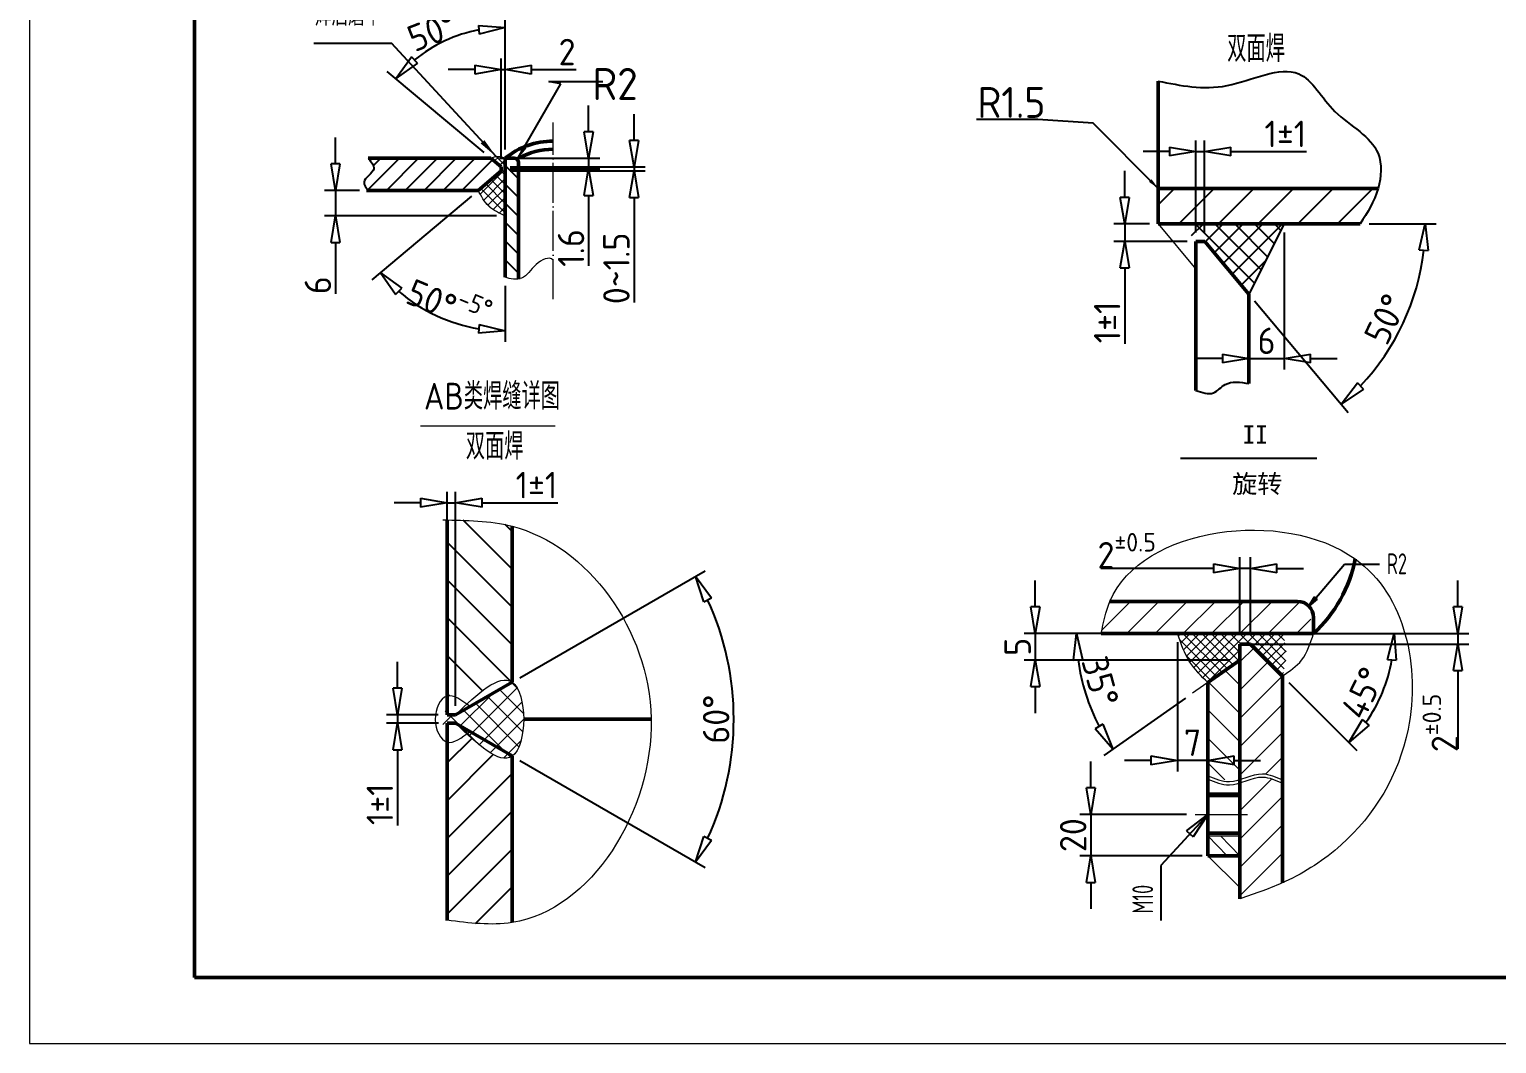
# Model space of a CAD drawing. Extents: x -45740 to 0, y 0 to 40456.
# Drawn here: x -45740 to -40245, y 25754 to 29553 of the extents above; entities that cross this region are included whole.
import ezdxf

# ---------------------------------------------------------------- set-up
doc = ezdxf.new("R2010")
doc.units = 0
doc.header["$LTSCALE"] = 30
doc.header["$MEASUREMENT"] = 0
doc.linetypes.add('CENTERX2', pattern=[101.6, 63.5, -12.7, 12.7, -12.7])
doc.linetypes.add('DASHDOT', pattern=[6, 5, -0.5, 0, -0.5])
doc.layers.get('0').update_dxf_attribs({"linetype": 'CONTINUOUS'})
doc.layers.get('Defpoints').update_dxf_attribs({"linetype": 'CONTINUOUS'})
for name, color, linetype in [('02', 1, 'CONTINUOUS'), ('EbLayer4', 7, 'CONTINUOUS'), ('EbLayer5', 3, 'CONTINUOUS'), ('LAYER1', 7, 'CENTERX2'), ('Layer3', 3, 'CONTINUOUS')]:
    doc.layers.add(name, color=color, linetype=linetype)
for name, color, linetype, lineweight in [('1', 2, 'CONTINUOUS', 13), ('2', 1, 'CONTINUOUS', 50), ('3', 4, 'DASHDOT', 13), ('7', 4, 'CONTINUOUS', 13)]:
    doc.layers.add(name, color=color, linetype=linetype, lineweight=lineweight)
doc.styles.add('EB_TXT_STYLE0', font='SIMFANG.TTF', dxfattribs={"width": 0.667, "height": 3.5})
doc.styles.add('gb', font='gbenor.shx', dxfattribs={"width": 0.75, "bigfont": 'gbcbig.shx'})
doc.styles.get("Standard").update_dxf_attribs({"font": 'gbenor.shx', "width": 1.1, "bigfont": 'gbcbig.shx'})
doc.styles.add('style1', font='SimSun.ttf')
doc.dimstyles.new('A20', dxfattribs={"dimscale": 5, "dimtxt": 3, "dimasz": 4, "dimexe": 1.25, "dimexo": 1, "dimgap": 1, "dimtad": 1, "dimdec": 0, "dimtxsty": 'Standard', "dimblk": 'CLOSEDBLANK', "dimcen": 2.5, "dimclrd": 2, "dimclre": 2, "dimclrt": 2, "dimadec": 1, "dimazin": 0, "dimtfac": 1, "dimtdec": 0, "dimtmove": 0, "dimatfit": 3, "dimldrblk": 'CLOSEDBLANK', "dimfxl": 0, "dimarcsym": 0})
doc.dimstyles.new('INTE_CIR_CIR2', dxfattribs={"dimscale": 18, "dimtxt": 3, "dimasz": 3, "dimexe": 1, "dimexo": 0, "dimgap": 0.5, "dimtad": 1, "dimdec": 0, "dimzin": 0, "dimdsep": 46, "dimtxsty": 'Standard', "dimcen": 0, "dimclrd": 1, "dimclre": 1, "dimclrt": 3, "dimadec": 0, "dimazin": 0, "dimtfac": 1, "dimtdec": 0, "dimtmove": 0, "dimatfit": 0, "dimfxl": 0, "dimtvp": 0.75, "dimtolj": 1, "dimtzin": 0, "dimarcsym": 0})
doc.dimstyles.new('ISO-25', dxfattribs={"dimscale": 33, "dimtxt": 3, "dimasz": 3, "dimexe": 1.25, "dimexo": 1, "dimgap": 0.5, "dimtad": 1, "dimdec": 0, "dimtxsty": 'Standard', "dimblk": 'CLOSEDBLANK', "dimcen": 2.5, "dimclrd": 2, "dimclre": 2, "dimclrt": 2, "dimadec": 0, "dimazin": 0, "dimtfac": 1, "dimtdec": 0, "dimtmove": 0, "dimatfit": 3, "dimldrblk": 'CLOSEDBLANK', "dimfxl": 0, "dimarcsym": 0})
doc.dimstyles.new('MYDIMSTYLE', dxfattribs={"dimtxt": 3.5, "dimasz": 3, "dimexe": 3, "dimexo": 0, "dimgap": 1, "dimtad": 1, "dimdsep": 46, "dimtxsty": 'Standard', "dimcen": 0, "dimadec": 0, "dimazin": 0, "dimtfac": 0.7, "dimtmove": 0, "dimatfit": 0, "dimfxl": 0, "dimtolj": 1, "dimtzin": 0, "dimarcsym": 0})

# ---------------------------------------------------------------- blocks, each defined once
blk = doc.blocks.new('_ClosedBlank')
at = {"color": 0, "linetype": 'Continuous', "lineweight": -2}
for p, q in [((-1, 0.167), (0, 0)), ((-1, 0.167), (-1, -0.167)), ((0, 0), (-1, -0.167))]:
    blk.add_line(p, q, dxfattribs=at)
blk = doc.blocks.new('*D45')
at = {"layer": '1', "color": 2, "lineweight": -2}
for p, q in [((-41040.4, 28791.7), (-41040.4, 28279.4)), ((-41271.7, 28320.6), (-41370.7, 28320.6)), ((-41172.7, 28325.1), (-41172.7, 28279.4)), ((-41172.7, 28320.6), (-41040.4, 28320.6)), ((-40941.4, 28320.6), (-40842.4, 28320.6))]:
    blk.add_line(p, q, dxfattribs=at)
at = {"layer": 'Defpoints', "color": 0}
for p in [(-41040.4, 28824.7), (-41172.7, 28358.1), (-41040.4, 28320.6)]:
    blk.add_point(p, dxfattribs=at)
at = {"layer": '1', "color": 2, "lineweight": -2, "xscale": 99, "yscale": 99, "zscale": 99}
blk.add_blockref('_ClosedBlank', (-41172.7, 28320.6), dxfattribs=at)
at = {"layer": '1', "color": 2, "lineweight": -2, "xscale": 99, "yscale": 99, "zscale": 99, "rotation": 180}
blk.add_blockref('_ClosedBlank', (-41040.4, 28320.6), dxfattribs=at)
at = {"layer": '1', "color": 2, "insert": (-41106.6, 28386.6), "char_height": 99, "attachment_point": 5}
blk.add_mtext('6', dxfattribs=at)
blk = doc.blocks.new('*D52')
at = {"layer": '1', "color": 2, "lineweight": -2}
for p, q in [((-40722.7, 28824.7), (-40471.2, 28824.7)), ((-41151.5, 28536.3), (-40800.6, 28118.1))]:
    blk.add_line(p, q, dxfattribs=at)
blk.add_arc((-41393.5, 28824.7), 881.1, 316.4412, 353.5588, dxfattribs=at)
at = {"layer": 'Defpoints', "color": 0}
for p in [(-41512.3, 28824.7), (-40755.7, 28824.7), (-41338, 28758.6), (-41172.7, 28561.5), (-40549.4, 28572)]:
    blk.add_point(p, dxfattribs=at)
at = {"layer": '1', "color": 2, "lineweight": -2, "xscale": 99, "yscale": 99, "zscale": 99}
for p, rotation in [((-40512.4, 28824.7), 86.77940077346162), ((-40827.2, 28149.7), 223.22059922654)]:
    blk.add_blockref('_ClosedBlank', p, dxfattribs=dict(at, rotation=rotation))
at = {"layer": '1', "color": 2, "insert": (-40660.5, 28468.2), "char_height": 99, "attachment_point": 5, "rotation": 64.0602}
blk.add_mtext('50°', dxfattribs=at)
blk = doc.blocks.new('*E25')
at = {"layer": 'EbLayer5'}
blk.add_hatch(color=0, dxfattribs=at).paths.add_polyline_path([(228.3, -347.8), (193.1, -298.6), (182.1, -308.7)])
at = {"layer": 'EbLayer5', "color": 0}
for p in [(-318.1, -7.6), (228.3, -347.8)]:
    blk.add_line(p, (-85.1, -7.6), dxfattribs=at)
at = {"layer": 'EbLayer5', "color": 0, "insert": (-314.4, 104.9), "char_height": 54.745, "attachment_point": 1, "style": 'EB_TXT_STYLE0'}
blk.add_mtext('\\f仿宋_GB2312;焊后磨平', dxfattribs=at)
blk = doc.blocks.new('*D51')
at = {"layer": '1', "color": 2, "lineweight": -2}
for p, q in [((-44084.7, 28928.8), (-44458.1, 28615.5)), ((-43958, 28591.9), (-43958, 28382.4))]:
    blk.add_line(p, q, dxfattribs=at)
blk.add_arc((-43958, 29035.1), 611.5, 229.2859, 260.7141, dxfattribs=at)
at = {"layer": 'Defpoints', "color": 0}
for p in [(-43973, 29022.5), (-43958, 29070), (-44059.4, 28950), (-43958, 28624.9), (-44294.1, 28524.2)]:
    blk.add_point(p, dxfattribs=at)
at = {"layer": '1', "color": 2, "lineweight": -2, "xscale": 99, "yscale": 99, "zscale": 99}
for p, rotation in [((-44426.5, 28642.1), 134.6429368967429), ((-43958, 28423.6), 355.3570631032568)]:
    blk.add_blockref('_ClosedBlank', p, dxfattribs=dict(at, rotation=rotation))
at = {"layer": '1', "color": 2, "insert": (-44167.4, 28531.4), "char_height": 99, "attachment_point": 5, "rotation": 337.4317}
blk.add_mtext('\\A1;50%%d{\\H0.7x;\\S-5%%d^ ;}', dxfattribs=at)
blk = doc.blocks.new('*D44')
at = {"layer": '1', "color": 2, "lineweight": -2}
for p, q in [((-44593.5, 29049), (-44593.5, 29148)), ((-44504, 28950), (-44634.7, 28950)), ((-44593.5, 28950), (-44593.5, 28854)), ((-43991, 28854), (-44634.7, 28854)), ((-44593.5, 28755), (-44593.5, 28562.2))]:
    blk.add_line(p, q, dxfattribs=at)
at = {"layer": 'Defpoints', "color": 0}
for p in [(-44593.5, 28950), (-44471, 28950), (-43958, 28854)]:
    blk.add_point(p, dxfattribs=at)
at = {"layer": '1', "color": 2, "lineweight": -2, "xscale": 99, "yscale": 99, "zscale": 99}
for p, rotation in [((-44593.5, 28950), 270), ((-44593.5, 28854), 90)]:
    blk.add_blockref('_ClosedBlank', p, dxfattribs=dict(at, rotation=rotation))
at = {"layer": '1', "color": 2, "insert": (-44659.5, 28594.8), "char_height": 99, "attachment_point": 5, "rotation": 90}
blk.add_mtext('6', dxfattribs=at)
blk = doc.blocks.new('*D43')
at = {"layer": '1', "color": 2, "lineweight": -2}
for p, q in [((-44361.6, 27085.3), (-44361.6, 27184.3)), ((-44208.7, 26986.3), (-44402.8, 26986.3)), ((-44361.6, 26986.3), (-44361.6, 26954.3)), ((-44208.2, 26954.3), (-44402.8, 26954.3)), ((-44361.6, 26855.3), (-44361.6, 26571.4))]:
    blk.add_line(p, q, dxfattribs=at)
at = {"layer": 'Defpoints', "color": 0}
for p in [(-44175.7, 26986.3), (-44361.6, 26954.3), (-44175.2, 26954.3)]:
    blk.add_point(p, dxfattribs=at)
at = {"layer": '1', "color": 2, "lineweight": -2, "xscale": 99, "yscale": 99, "zscale": 99}
for p, rotation in [((-44361.6, 26986.3), 270), ((-44361.6, 26954.3), 90)]:
    blk.add_blockref('_ClosedBlank', p, dxfattribs=dict(at, rotation=rotation))
at = {"layer": '1', "color": 2, "insert": (-44427.6, 26651), "char_height": 99, "attachment_point": 5, "rotation": 90}
blk.add_mtext('1%%p1', dxfattribs=at)
blk = doc.blocks.new('*D42')
at = {"layer": '1', "color": 2, "lineweight": -2}
for p, q in [((-44175.7, 27448.5), (-44175.7, 27821.5)), ((-44143.7, 27019.3), (-44143.7, 27821.5)), ((-44274.7, 27780.3), (-44373.7, 27780.3)), ((-44175.7, 27780.3), (-44143.7, 27780.3)), ((-44044.7, 27780.3), (-43761.3, 27780.3))]:
    blk.add_line(p, q, dxfattribs=at)
at = {"layer": 'Defpoints', "color": 0}
for p in [(-44143.7, 27780.3), (-44175.7, 27415.5), (-44143.7, 26986.3)]:
    blk.add_point(p, dxfattribs=at)
at = {"layer": '1', "color": 2, "lineweight": -2, "xscale": 99, "yscale": 99, "zscale": 99}
blk.add_blockref('_ClosedBlank', (-44175.7, 27780.3), dxfattribs=at)
at = {"layer": '1', "color": 2, "lineweight": -2, "xscale": 99, "yscale": 99, "zscale": 99, "rotation": 180}
blk.add_blockref('_ClosedBlank', (-44143.7, 27780.3), dxfattribs=at)
at = {"layer": '1', "color": 2, "insert": (-43840.9, 27846.3), "char_height": 99, "attachment_point": 5}
blk.add_mtext('1%%p1', dxfattribs=at)
blk = doc.blocks.new('*D50')
at = {"layer": '1', "color": 2, "lineweight": -2}
for p, q in [((-43958, 29103), (-43958, 29601.2)), ((-44037.1, 29091.3), (-44399.5, 29395.4))]:
    blk.add_line(p, q, dxfattribs=at)
blk.add_arc((-43958, 29025), 535, 100.6175, 129.3825, dxfattribs=at)
at = {"layer": 'Defpoints', "color": 0}
for p in [(-44252, 29471.9), (-44011.8, 29070), (-43973, 29037.5), (-43958, 29070), (-43958, 28624.9)]:
    blk.add_point(p, dxfattribs=at)
at = {"layer": '1', "color": 2, "lineweight": -2, "xscale": 99, "yscale": 99, "zscale": 99}
for p, rotation in [((-43958, 29560), 5.308771638583958), ((-44367.9, 29368.9), 224.6912283614114)]:
    blk.add_blockref('_ClosedBlank', p, dxfattribs=dict(at, rotation=rotation))
at = {"layer": '1', "color": 2, "insert": (-44176.2, 29585), "char_height": 99, "attachment_point": 5, "rotation": 21.286}
blk.add_mtext('\\A1;50%%d{\\H0.7x;\\S+5%%d^ ;}', dxfattribs=at)
blk = doc.blocks.new('*D49')
at = {"layer": '1', "color": 2, "lineweight": -2}
for p, q in [((-44072, 29402), (-44171, 29402)), ((-43973, 29070.5), (-43973, 29443.3)), ((-43973, 29402), (-43958, 29402)), ((-43958, 29103), (-43958, 29443.3)), ((-43859, 29402), (-43692.4, 29402))]:
    blk.add_line(p, q, dxfattribs=at)
at = {"layer": 'Defpoints', "color": 0}
for p in [(-43958, 29402), (-43973, 29037.5), (-43958, 29070)]:
    blk.add_point(p, dxfattribs=at)
at = {"layer": '1', "color": 2, "lineweight": -2, "xscale": 99, "yscale": 99, "zscale": 99}
blk.add_blockref('_ClosedBlank', (-43973, 29402), dxfattribs=at)
at = {"layer": '1', "color": 2, "lineweight": -2, "xscale": 99, "yscale": 99, "zscale": 99, "rotation": 180}
blk.add_blockref('_ClosedBlank', (-43958, 29402), dxfattribs=at)
at = {"layer": '1', "color": 2, "insert": (-43726.2, 29468), "char_height": 99, "attachment_point": 5}
blk.add_mtext('2', dxfattribs=at)
blk = doc.blocks.new('*D41')
at = {"layer": '1', "color": 2, "lineweight": -2}
for p, q in [((-43903.8, 27124.8), (-43209.7, 27525.6)), ((-43903.8, 26814.4), (-43209.7, 26413.7))]:
    blk.add_line(p, q, dxfattribs=at)
blk.add_arc((-44172.6, 26969.6), 1070.6, 335.3, 24.7, dxfattribs=at)
at = {"layer": 'Defpoints', "color": 0}
for p in [(-43932.4, 27108.3), (-44164.6, 26974.2), (-44164.6, 26965), (-43932.4, 26830.9), (-43118.2, 26783.7)]:
    blk.add_point(p, dxfattribs=at)
at = {"layer": '1', "color": 2, "lineweight": -2, "xscale": 99, "yscale": 99, "zscale": 99}
for p, rotation in [((-43245.4, 27504.9), 117.3500217772941), ((-43245.4, 26434.3), 242.6499782227039)]:
    blk.add_blockref('_ClosedBlank', p, dxfattribs=dict(at, rotation=rotation))
at = {"layer": '1', "color": 2, "insert": (-43168, 26969.6), "char_height": 99, "attachment_point": 5, "rotation": 90}
blk.add_mtext('60%%d', dxfattribs=at)
blk = doc.blocks.new('*D48')
at = {"layer": '1', "color": 2, "lineweight": -2}
for p, q in [((-43645.5, 29169), (-43645.5, 29268)), ((-43978.8, 29070), (-43604.2, 29070)), ((-43940, 29030), (-43604.2, 29030)), ((-43645.5, 29070), (-43645.5, 29030)), ((-43645.5, 28931), (-43645.5, 28667))]:
    blk.add_line(p, q, dxfattribs=at)
at = {"layer": 'Defpoints', "color": 0}
for p in [(-44011.8, 29070), (-43973, 29030), (-43645.5, 29030)]:
    blk.add_point(p, dxfattribs=at)
at = {"layer": '1', "color": 2, "lineweight": -2, "xscale": 99, "yscale": 99, "zscale": 99}
for p, rotation in [((-43645.5, 29070), 270), ((-43645.5, 29030), 90)]:
    blk.add_blockref('_ClosedBlank', p, dxfattribs=dict(at, rotation=rotation))
at = {"layer": '1', "color": 2, "insert": (-43711.5, 28734.2), "char_height": 99, "attachment_point": 5, "rotation": 90}
blk.add_mtext('1.6', dxfattribs=at)
blk = doc.blocks.new('*D47')
at = {"layer": '1', "color": 2, "lineweight": -2}
for p, q in [((-43475.6, 29136.5), (-43475.6, 29235.5)), ((-43940, 29037.5), (-43434.4, 29037.5)), ((-43940, 29022.5), (-43434.4, 29022.5)), ((-43475.6, 29037.5), (-43475.6, 29022.5)), ((-43475.6, 28923.5), (-43475.6, 28529.9))]:
    blk.add_line(p, q, dxfattribs=at)
at = {"layer": 'Defpoints', "color": 0}
for p in [(-43973, 29037.5), (-43973, 29022.5), (-43475.6, 29037.5)]:
    blk.add_point(p, dxfattribs=at)
at = {"layer": '1', "color": 2, "lineweight": -2, "xscale": 99, "yscale": 99, "zscale": 99}
for p, rotation in [((-43475.6, 29037.5), 270), ((-43475.6, 29022.5), 90)]:
    blk.add_blockref('_ClosedBlank', p, dxfattribs=dict(at, rotation=rotation))
at = {"layer": '1', "color": 2, "insert": (-43541.6, 28657.8), "char_height": 99, "attachment_point": 5, "rotation": 90}
blk.add_mtext('0~1.5', dxfattribs=at)
blk = doc.blocks.new('*D58')
at = {"layer": '1', "color": 2, "lineweight": -2}
for p, q in [((-41758.6, 27290.7), (-41860.2, 27290.7)), ((-41410.6, 27048), (-41716.2, 26834))]:
    blk.add_line(p, q, dxfattribs=at)
blk.add_arc((-41063.9, 27290.7), 755, 187.5179, 207.4821, dxfattribs=at)
at = {"layer": 'Defpoints', "color": 0}
for p in [(-41725.6, 27290.7), (-40930.7, 27290.7), (-41206.7, 27190.7), (-41383.6, 27066.9), (-41757.2, 26991.7)]:
    blk.add_point(p, dxfattribs=at)
at = {"layer": '1', "color": 2, "lineweight": -2, "xscale": 99, "yscale": 99, "zscale": 99}
for p, rotation in [((-41819, 27290.7), 93.75895615936021), ((-41682.4, 26857.6), 301.2410438404989)]:
    blk.add_blockref('_ClosedBlank', p, dxfattribs=dict(at, rotation=rotation))
at = {"layer": '1', "color": 2, "insert": (-41729.2, 27111.1), "char_height": 99, "attachment_point": 5, "rotation": 285.1064}
blk.add_mtext('35°', dxfattribs=at)
blk = doc.blocks.new('*D57')
at = {"layer": '1', "color": 2, "lineweight": -2}
for p, q in [((-40897.7, 27290.7), (-40587.6, 27290.7)), ((-41023.4, 27107.4), (-40768.9, 26852.9))]:
    blk.add_line(p, q, dxfattribs=at)
blk.add_arc((-41206.7, 27290.7), 577.9, 324.8275, 350.1725, dxfattribs=at)
at = {"layer": 'Defpoints', "color": 0}
for p in [(-41725.6, 27290.7), (-40930.7, 27290.7), (-41166.7, 27250.7), (-41046.7, 27130.7), (-40648.5, 27141.1)]:
    blk.add_point(p, dxfattribs=at)
at = {"layer": '1', "color": 2, "lineweight": -2, "xscale": 99, "yscale": 99, "zscale": 99}
for p, rotation in [((-40628.9, 27290.7), 85.08625737938526), ((-40798.1, 26882.1), 229.9137426204779)]:
    blk.add_blockref('_ClosedBlank', p, dxfattribs=dict(at, rotation=rotation))
at = {"layer": '1', "color": 2, "insert": (-40746, 27067.6), "char_height": 99, "attachment_point": 5, "rotation": 64.1616}
blk.add_mtext('45°', dxfattribs=at)
blk = doc.blocks.new('*D56')
at = {"layer": '1', "color": 2, "lineweight": -2}
for p, q in [((-40390, 27389.7), (-40390, 27488.7)), ((-41013.9, 27290.7), (-40348.8, 27290.7)), ((-40390, 27290.7), (-40390, 27250.7)), ((-41173.7, 27250.7), (-40348.8, 27250.7)), ((-40390, 27151.7), (-40390, 26858.1))]:
    blk.add_line(p, q, dxfattribs=at)
at = {"layer": 'Defpoints', "color": 0}
for p in [(-41046.9, 27290.7), (-41206.7, 27250.7), (-40390, 27250.7)]:
    blk.add_point(p, dxfattribs=at)
at = {"layer": '1', "color": 2, "lineweight": -2, "xscale": 99, "yscale": 99, "zscale": 99}
for p, rotation in [((-40390, 27290.7), 270), ((-40390, 27250.7), 90)]:
    blk.add_blockref('_ClosedBlank', p, dxfattribs=dict(at, rotation=rotation))
at = {"layer": '1', "color": 2, "insert": (-40456, 26955.4), "char_height": 99, "attachment_point": 5, "rotation": 90}
blk.add_mtext('\\A1;2{\\H0.7x;\\S%%p0.5^ ;}', dxfattribs=at)
blk = doc.blocks.new('*D46')
at = {"layer": '1', "color": 2, "lineweight": -2}
for p, q in [((-41972.8, 27389.7), (-41972.8, 27488.7)), ((-41345.2, 27290.7), (-42014.1, 27290.7)), ((-41972.8, 27290.7), (-41972.8, 27190.7)), ((-41244.1, 27190.7), (-42014.1, 27190.7)), ((-41972.8, 27091.7), (-41972.8, 26992.7))]:
    blk.add_line(p, q, dxfattribs=at)
at = {"layer": 'Defpoints', "color": 0}
for p in [(-41312.2, 27290.7), (-41972.8, 27190.7), (-41211.1, 27190.7)]:
    blk.add_point(p, dxfattribs=at)
at = {"layer": '1', "color": 2, "lineweight": -2, "xscale": 99, "yscale": 99, "zscale": 99}
for p, rotation in [((-41972.8, 27290.7), 270), ((-41972.8, 27190.7), 90)]:
    blk.add_blockref('_ClosedBlank', p, dxfattribs=dict(at, rotation=rotation))
at = {"layer": '1', "color": 2, "insert": (-42038.8, 27240.7), "char_height": 99, "attachment_point": 5, "rotation": 90}
blk.add_mtext('5', dxfattribs=at)
blk = doc.blocks.new('*D55')
at = {"layer": '1', "color": 2, "lineweight": -2}
for p, q in [((-41305.7, 27534.4), (-41727.7, 27534.4)), ((-41206.7, 27283.7), (-41206.7, 27575.7)), ((-41166.7, 27534.4), (-41206.7, 27534.4)), ((-41166.7, 27283.7), (-41166.7, 27575.7)), ((-41067.7, 27534.4), (-40968.7, 27534.4))]:
    blk.add_line(p, q, dxfattribs=at)
at = {"layer": 'Defpoints', "color": 0}
for p in [(-41166.7, 27534.4), (-41206.7, 27250.7), (-41166.7, 27250.7)]:
    blk.add_point(p, dxfattribs=at)
at = {"layer": '1', "color": 2, "lineweight": -2, "xscale": 99, "yscale": 99, "zscale": 99}
blk.add_blockref('_ClosedBlank', (-41206.7, 27534.4), dxfattribs=at)
at = {"layer": '1', "color": 2, "lineweight": -2, "xscale": 99, "yscale": 99, "zscale": 99, "rotation": 180}
blk.add_blockref('_ClosedBlank', (-41166.7, 27534.4), dxfattribs=at)
at = {"layer": '1', "color": 2, "insert": (-41630.4, 27600.4), "char_height": 99, "attachment_point": 5}
blk.add_mtext('\\A1;2{\\H0.7x;\\S%%p0.5^ ;}', dxfattribs=at)
blk = doc.blocks.new('*D54')
at = {"layer": '1', "color": 2, "lineweight": -2}
for p, q in [((-41440.6, 27257.7), (-41440.6, 26774.2)), ((-41326.7, 27051.3), (-41326.7, 26774.2)), ((-41539.6, 26815.4), (-41638.6, 26815.4)), ((-41326.7, 26815.4), (-41440.6, 26815.4)), ((-41227.7, 26815.4), (-41128.7, 26815.4))]:
    blk.add_line(p, q, dxfattribs=at)
at = {"layer": 'Defpoints', "color": 0}
for p in [(-41440.6, 27290.7), (-41326.7, 27084.3), (-41440.6, 26815.4)]:
    blk.add_point(p, dxfattribs=at)
at = {"layer": '1', "color": 2, "lineweight": -2, "xscale": 99, "yscale": 99, "zscale": 99}
blk.add_blockref('_ClosedBlank', (-41440.6, 26815.4), dxfattribs=at)
at = {"layer": '1', "color": 2, "lineweight": -2, "xscale": 99, "yscale": 99, "zscale": 99, "rotation": 180}
blk.add_blockref('_ClosedBlank', (-41326.7, 26815.4), dxfattribs=at)
at = {"layer": '1', "color": 2, "insert": (-41383.7, 26881.4), "char_height": 99, "attachment_point": 5}
blk.add_mtext('7', dxfattribs=at)
blk = doc.blocks.new('*D53')
at = {"layer": '1', "color": 2, "lineweight": -2}
for p, q in [((-41764.8, 26712.2), (-41764.8, 26811.2)), ((-41406.8, 26613.2), (-41806.1, 26613.2)), ((-41764.8, 26613.2), (-41764.8, 26457.5)), ((-41347.5, 26457.5), (-41806.1, 26457.5)), ((-41764.8, 26358.5), (-41764.8, 26259.5))]:
    blk.add_line(p, q, dxfattribs=at)
at = {"layer": 'Defpoints', "color": 0}
for p in [(-41373.8, 26613.2), (-41764.8, 26457.5), (-41314.5, 26457.5)]:
    blk.add_point(p, dxfattribs=at)
at = {"layer": '1', "color": 2, "lineweight": -2, "xscale": 99, "yscale": 99, "zscale": 99}
for p, rotation in [((-41764.8, 26613.2), 270), ((-41764.8, 26457.5), 90)]:
    blk.add_blockref('_ClosedBlank', p, dxfattribs=dict(at, rotation=rotation))
at = {"layer": '1', "color": 2, "insert": (-41830.8, 26535.3), "char_height": 99, "attachment_point": 5, "rotation": 90}
blk.add_mtext('20', dxfattribs=at)
blk = doc.blocks.new('*D70')
at = {"layer": '1', "color": 2, "lineweight": -2}
for p, q in [((-41371.1, 28791.6), (-41371.1, 29136.5)), ((-41339.1, 28791.6), (-41339.1, 29136.5)), ((-41470.1, 29095.3), (-41569.1, 29095.3)), ((-41371.1, 29095.3), (-41339.1, 29095.3)), ((-41240.1, 29095.3), (-40956.6, 29095.3))]:
    blk.add_line(p, q, dxfattribs=at)
at = {"layer": 'Defpoints', "color": 0}
for p in [(-41339.1, 29095.3), (-41371.1, 28758.6), (-41339.1, 28758.6)]:
    blk.add_point(p, dxfattribs=at)
at = {"layer": '1', "color": 2, "lineweight": -2, "xscale": 99, "yscale": 99, "zscale": 99}
blk.add_blockref('_ClosedBlank', (-41371.1, 29095.3), dxfattribs=at)
at = {"layer": '1', "color": 2, "lineweight": -2, "xscale": 99, "yscale": 99, "zscale": 99, "rotation": 180}
blk.add_blockref('_ClosedBlank', (-41339.1, 29095.3), dxfattribs=at)
at = {"layer": '1', "color": 2, "insert": (-41036.2, 29161.3), "char_height": 99, "attachment_point": 5}
blk.add_mtext('1%%p1', dxfattribs=at)
blk = doc.blocks.new('*D71')
at = {"layer": '1', "color": 2, "lineweight": -2}
for p, q in [((-41637.7, 28923.7), (-41637.7, 29022.7)), ((-41545.3, 28824.7), (-41678.9, 28824.7)), ((-41637.7, 28824.7), (-41637.7, 28758.6)), ((-41404.1, 28758.6), (-41678.9, 28758.6)), ((-41637.7, 28659.6), (-41637.7, 28375.7))]:
    blk.add_line(p, q, dxfattribs=at)
at = {"layer": 'Defpoints', "color": 0}
for p in [(-41512.3, 28824.7), (-41637.7, 28758.6), (-41371.1, 28758.6)]:
    blk.add_point(p, dxfattribs=at)
at = {"layer": '1', "color": 2, "lineweight": -2, "xscale": 99, "yscale": 99, "zscale": 99}
for p, rotation in [((-41637.7, 28824.7), 270), ((-41637.7, 28758.6), 90)]:
    blk.add_blockref('_ClosedBlank', p, dxfattribs=dict(at, rotation=rotation))
at = {"layer": '1', "color": 2, "insert": (-41703.7, 28455.3), "char_height": 99, "attachment_point": 5, "rotation": 90}
blk.add_mtext('1%%p1', dxfattribs=at)

msp = doc.modelspace()

# ---------------------------------------------------------------- hatches: boundary and pattern name
at = {"layer": '02'}
h = msp.add_hatch(dxfattribs=at)
h.set_pattern_fill('ANSI31', color=256, scale=400, style=0)
h.set_pattern_definition([(45, (-73160.455, -26536.296), (-35.35534, 35.35534), [])])
edge = h.paths.add_edge_path()
edge.add_line((-44059.4, 28950), (-43973, 29022.5))
edge.add_line((-43973, 29022.5), (-43973, 29037.5))
edge.add_line((-43973, 29037.5), (-44011.8, 29070))
edge.add_line((-44011.8, 29070), (-44471, 29070))
edge.add_spline(control_points=[(-44471, 29070), (-44459.3, 29056.5), (-44431.5, 29024.3), (-44502.3, 28989.9), (-44479.3, 28960.6), (-44471, 28950)], knot_values=[0, 0, 0, 0, 44.614804, 106.080721, 140.70251, 140.70251, 140.70251, 140.70251], degree=3, periodic=0)
edge.add_line((-44471, 28950), (-44059.4, 28950))
h = msp.add_hatch(dxfattribs=at)
h.set_pattern_fill('ANSI31', color=256, scale=400, angle=90, style=0)
h.set_pattern_definition([(135, (-73160.455, -26536.296), (-35.35534, -35.35534), [])])
edge = h.paths.add_edge_path()
edge.add_arc((-43924, 29054), 16, 0, 90)
edge.add_line((-43924, 29070), (-43958, 29070))
edge.add_line((-43958, 29070), (-43958, 28624.9))
edge.add_spline(control_points=[(-43958, 28624.9), (-43942.9, 28618.6), (-43924, 28615.8), (-43908, 28618.5)], knot_values=[76.450637, 76.450637, 76.450637, 76.450637, 101.040411, 101.040411, 101.040411, 101.040411], degree=3, periodic=0)
edge.add_line((-43908, 28618.5), (-43908, 29054))
h = msp.add_hatch(dxfattribs=at)
h.set_pattern_fill('ANSI31', color=256, scale=800, angle=90, style=0)
h.set_pattern_definition([(135, (-73036.39, -26521.04), (-70.71068, -70.71068), [])])
edge = h.paths.add_edge_path()
edge.add_spline(control_points=[(-44175.7, 27056.3), (-44154.3, 27062.4), (-44128.5, 27045.3), (-44102, 27025.4)], knot_values=[11.579233, 11.579233, 11.579233, 11.579233, 93.654106, 93.654106, 93.654106, 93.654106], degree=3, periodic=0)
edge.add_spline(control_points=[(-44102, 27025.4), (-44034.7, 27087.2), (-43971.5, 27136.1), (-43932.4, 27108.3)], knot_values=[41.49646, 41.49646, 41.49646, 41.49646, 244.061037, 244.061037, 244.061037, 244.061037], degree=3, periodic=0)
edge.add_line((-43932.4, 27108.3), (-43932.4, 27692.3))
edge.add_spline(control_points=[(-43932.4, 27692.3), (-44010.6, 27712.5), (-44093.1, 27714.5), (-44175.7, 27715.5)], knot_values=[15.266266, 15.266266, 15.266266, 15.266266, 259.898896, 259.898896, 259.898896, 259.898896], degree=3, periodic=0)
edge.add_line((-44175.7, 27715.5), (-44175.7, 27056.3))
h = msp.add_hatch(dxfattribs=at)
h.set_pattern_fill('ANSI31', color=256, scale=800, style=0)
h.set_pattern_definition([(45, (-73036.39, -26521.04), (-70.71068, 70.71068), [])])
edge = h.paths.add_edge_path()
edge.add_spline(control_points=[(-44175.7, 26216.4), (-44093.1, 26206.1), (-44010.5, 26195.9), (-43932.4, 26208.1)], knot_values=[2073.276322, 2073.276322, 2073.276322, 2073.276322, 2316.78072, 2316.78072, 2316.78072, 2316.78072], degree=3, periodic=0)
edge.add_line((-43932.4, 26208.1), (-43932.4, 26830.9))
edge.add_spline(control_points=[(-43932.4, 26830.9), (-43971.5, 26803.1), (-44034.8, 26852.5), (-44102.2, 26915)], knot_values=[534.902605, 534.902605, 534.902605, 534.902605, 738.183745, 738.183745, 738.183745, 738.183745], degree=3, periodic=0)
edge.add_spline(control_points=[(-44102.2, 26915), (-44128.5, 26895), (-44154.3, 26877.9), (-44175.7, 26884)], knot_values=[287.518106, 287.518106, 287.518106, 287.518106, 369.512572, 369.512572, 369.512572, 369.512572], degree=3, periodic=0)
edge.add_line((-44175.7, 26884), (-44175.7, 26216.4))
at = {"layer": '1'}
h = msp.add_hatch(dxfattribs=at)
h.set_pattern_fill('ANSI37', color=256, scale=200, style=0)
h.set_pattern_definition([(45, (-72589.205, 12277.484), (-17.67767, 17.67767), []), (135, (-72589.205, 12277.484), (-17.67767, -17.67767), [])])
edge = h.paths.add_edge_path()
edge.add_line((-43958, 28950), (-43958, 29070))
edge.add_spline(control_points=[(-43958, 29070), (-43967, 29073.6), (-43984.9, 29080.8), (-44002.8, 29073.6), (-44011.8, 29070)], knot_values=[0, 0, 0, 0, 13.931718, 27.809889, 27.809889, 27.809889, 27.809889], degree=3, periodic=0)
edge.add_line((-44011.8, 29070), (-43973, 29037.5))
edge.add_line((-43973, 29037.5), (-43973, 29022.5))
edge.add_line((-43973, 29022.5), (-44059.4, 28950))
edge.add_spline(control_points=[(-44059.4, 28950), (-44047.7, 28928.4), (-44024.4, 28885.3), (-43980.1, 28864.4), (-43958, 28854)], knot_values=[0, 0, 0, 0, 35.899602, 71.463867, 71.463867, 71.463867, 71.463867], degree=3, periodic=0)
edge.add_line((-43958, 28854), (-43958, 28950))
h = msp.add_hatch(dxfattribs=at)
h.set_pattern_fill('ANSI37', color=256, scale=200, angle=-180, style=0)
h.set_pattern_definition([(315, (-64175.143, 37918.806), (-17.67767, -17.67767), []), (225, (-64175.143, 37918.806), (-17.67767, 17.67767), [])])
edge = h.paths.add_edge_path()
edge.add_line((-41206.7, 27190.7), (-41206.7, 27250.7))
edge.add_line((-41206.7, 27250.7), (-41166.7, 27250.7))
edge.add_line((-41166.7, 27250.7), (-41047.3, 27131.3))
edge.add_line((-41047.3, 27131.3), (-41046.7, 27131.9))
edge.add_spline(control_points=[(-41046.7, 27131.9), (-41039.8, 27158.4), (-41025.8, 27211.3), (-41039.8, 27264.3), (-41046.7, 27290.7)], knot_values=[0, 0, 0, 0, 40.376125, 80.626105, 80.626105, 80.626105, 80.626105], degree=3, periodic=0)
edge.add_line((-41046.7, 27290.7), (-41440.6, 27290.7))
edge.add_spline(control_points=[(-41440.6, 27290.7), (-41427.7, 27253), (-41403.5, 27182.9), (-41351, 27130.8), (-41326.7, 27106.7)], knot_values=[0, 0, 0, 0, 58.837337, 109.491704, 109.491704, 109.491704, 109.491704], degree=3, periodic=0)
edge.add_line((-41326.7, 27106.7), (-41206.7, 27190.7))
h = msp.add_hatch(dxfattribs=at)
h.set_pattern_fill('ANSI37', color=256, scale=400, style=0)
h.set_pattern_definition([(45, (-93871.227, -5264.17), (-35.35534, 35.35534), []), (135, (-93871.227, -5264.17), (-35.35534, -35.35534), [])])
edge = h.paths.add_edge_path()
edge.add_spline(control_points=[(-44143.7, 26954.3), (-44061.6, 26875.9), (-43930.7, 26750.8), (-43873, 26969.6), (-43904.3, 27088.4), (-43932.4, 27108.3)], knot_values=[61.015259, 61.015259, 61.015259, 61.015259, 122.198338, 158.563849, 194.90873, 194.90873, 194.90873, 194.90873], degree=3, periodic=0)
edge.add_line((-43932.4, 27108.3), (-44143.7, 26986.3))
edge.add_line((-44143.7, 26986.3), (-44175.7, 26986.3))
edge.add_line((-44175.7, 26986.3), (-44175.7, 27004.8))
edge.add_spline(control_points=[(-44175.7, 27004.8), (-44187.3, 27002.7), (-44207.2, 26968.9), (-44186.4, 26937.7), (-44175.7, 26935.8)], knot_values=[9.237604, 9.237604, 9.237604, 9.237604, 19.847054, 29.487354, 29.487354, 29.487354, 29.487354], degree=3, periodic=0)
edge.add_line((-44175.7, 26935.8), (-44175.7, 26954.8))
edge.add_line((-44175.7, 26954.8), (-44175.2, 26954.3))
edge.add_line((-44175.2, 26954.3), (-44143.7, 26954.3))
edge.add_line((-44143.7, 26954.3), (-43935.3, 26833.9))
at = {"layer": 'Layer3'}
h = msp.add_hatch(dxfattribs=at)
h.set_pattern_fill('ANSI31', scale=33.066667, style=0)
h.set_pattern_definition([(45, (-38480.96, 32817.92), (-74.2368, 74.2368), [])])
edge = h.paths.add_edge_path()
edge.add_spline(control_points=[(-40755.7, 28824.7), (-40728.5, 28866.9), (-40701.3, 28909.2), (-40688.9, 28957)], knot_values=[363.662903, 363.662903, 363.662903, 363.662903, 408.476385, 408.476385, 408.476385, 408.476385], degree=3, periodic=0)
edge.add_line((-40688.9, 28957), (-41512.3, 28957))
edge.add_line((-41512.3, 28957), (-41512.3, 28824.7))
edge.add_line((-41512.3, 28824.7), (-40755.7, 28824.7))
h = msp.add_hatch(dxfattribs=at)
h.set_pattern_fill('ANSI37', scale=16.533333, angle=-90, style=0)
h.set_pattern_definition([(315, (-38389.33, 32817.92), (37.1184, 37.1184), []), (45, (-38389.33, 32817.92), (-37.1184, 37.1184), [])])
h.paths.add_polyline_path([(-41420.7, 28824.7), (-41371.1, 28758.6), (-41338, 28758.6), (-41172.7, 28561.5), (-41040.4, 28824.7)])

# ---------------------------------------------------------------- linework, layer by layer
at = {"layer": '02'}
msp.add_spline([(-44471, 29070), (-44450.3, 29030.5), (-44486.6, 28980.9), (-44471, 28950)], degree=3, dxfattribs=at)
at = {"layer": '1'}
for p, q in [((-43958, 28950), (-43958, 28854)), ((-41512.3, 28824.7), (-41371.1, 28654.6)), ((-44275.6, 28068.1), (-43770.3, 28068.1)), ((-41616.5, 27410.7), (-41723.8, 27303.4)), ((-41510.4, 27410.7), (-41630.4, 27290.7)), ((-41404.3, 27410.7), (-41524.3, 27290.7)), ((-41298.3, 27410.7), (-41418.3, 27290.7)), ((-41192.2, 27410.7), (-41312.2, 27290.7)), ((-41086.1, 27410.7), (-41206.1, 27290.7)), ((-40980.1, 27410.7), (-41100.1, 27290.7)), ((-40940.7, 27344), (-40994, 27290.7)), ((-41153.6, 27237.2), (-41206.7, 27184)), ((-41206.7, 27190.7), (-41383.6, 27066.9)), ((-41206.7, 27097), (-41261.8, 27152.1)), ((-41100.4, 27184.3), (-41206.7, 27078)), ((-41206.7, 26991), (-41322.5, 27106.7)), ((-41046.7, 27131.9), (-41206.7, 26971.9)), ((-41206.7, 26884.9), (-41326.7, 27004.9)), ((-41046.7, 27025.8), (-41206.7, 26865.8)), ((-41206.7, 26778.8), (-41326.7, 26898.8)), ((-41046.7, 26919.8), (-41206.7, 26759.8)), ((-41046.7, 26827.4), (-41109.9, 26764.3)), ((-41262.6, 26742.3), (-41326.7, 26806.5)), ((-41086.6, 26746), (-41206.7, 26625.9)), ((-41326.7, 26693.2), (-41206.7, 26693.2)), ((-41046.7, 26679.8), (-41206.7, 26519.8)), ((-41373.8, 26613.2), (-41178.2, 26613.2)), ((-41046.7, 26573.8), (-41206.7, 26413.8)), ((-41326.7, 26533.2), (-41206.7, 26533.2)), ((-41254.7, 26457.5), (-41326.7, 26533.2)), ((-41206.7, 26457.5), (-41278.8, 26533.2)), ((-41326.7, 26457.5), (-41206.7, 26339.2)), ((-41046.7, 26467.7), (-41206.7, 26307.7))]:
    msp.add_line(p, q, dxfattribs=at)
msp.add_lwpolyline([(-35345.2, 25754.5), (-35345.2, 40456), (-45740.2, 40456), (-45740.2, 25754.5)], close=True, dxfattribs=at)
for points in [[(-44011.8, 29070), (-43985, 29077.2), (-43958, 29070)], [(-43958, 28854), (-44019, 28890.7), (-44059.4, 28950)], [(-41725.6, 27290.7), (-41693.4, 27410.7), (-40774.6, 27569.7), (-40576.6, 26932.8), (-40827.3, 26498.6), (-41037.4, 26361.1), (-41206.7, 26296.8)], [(-44191.2, 27715.7), (-43932.4, 27692.3), (-43411.6, 26971.6), (-43932.4, 26208.1), (-44175.7, 26216.4)], [(-41326.7, 27106.7), (-41393.5, 27182.9), (-41440.6, 27290.7)], [(-41046.7, 27131.9), (-40975.1, 27191), (-40930.7, 27290.7)], [(-44143.7, 26986.3), (-43932.4, 27108.3), (-43888.7, 26969.7), (-43932.4, 26830.9), (-44143.7, 26954.3)], [(-44090.8, 27016.8), (-44175.7, 27056.3), (-44220.1, 26968.5), (-44175.7, 26884), (-44090.8, 26923.7)], [(-41326.7, 26757.6), (-41245.9, 26736), (-41121.3, 26765.2), (-41046.7, 26741.2)], [(-41326.7, 26745.3), (-41245.9, 26723.6), (-41121.3, 26752.9), (-41046.7, 26728.8)]]:
    msp.add_spline(points, degree=3, dxfattribs=at)
at = {"layer": '1', "start_tangent": (-0.692391, 0.721523), "end_tangent": (-0.922969, 0.384874)}
msp.add_spline([(-43778, 28688.9), (-43841.9, 28672.5), (-43897.1, 28621.5), (-43958, 28624.9)], degree=3, dxfattribs=at)
at = {"layer": '2'}
for p, q in [((-41512.3, 29359.5), (-41512.3, 28824.7)), ((-44011.8, 29070), (-44471, 29070)), ((-43973, 29022.5), (-44059.4, 28950)), ((-43973, 29037.5), (-44011.8, 29070)), ((-43973, 29022.5), (-43973, 29037.5)), ((-43958, 29070), (-43958, 28624.9)), ((-43924, 29070), (-43958, 29070)), ((-43908, 29054), (-43908, 28617.5)), ((-44059.4, 28950), (-44477.6, 28950)), ((-41512.3, 28957), (-40688.9, 28957)), ((-41512.3, 28824.7), (-40755.7, 28824.7)), ((-41371.1, 28758.6), (-41371.1, 28200.7)), ((-41338, 28758.6), (-41371.1, 28758.6)), ((-41338, 28758.6), (-41172.7, 28561.5)), ((-41172.7, 28561.5), (-41172.7, 28226.4)), ((-44175.7, 27715.5), (-44175.7, 26986.3)), ((-43932.4, 27692.3), (-43932.4, 27108.3)), ((-40990.7, 27410.7), (-41695, 27410.7)), ((-40930.7, 27290.7), (-40930.7, 27350.7)), ((-40930.7, 27290.7), (-41725.6, 27290.7)), ((-41206.7, 26296.8), (-41206.7, 27250.7)), ((-41206.7, 27250.7), (-41166.7, 27250.7)), ((-41166.7, 27250.7), (-41046.7, 27130.7)), ((-41206.7, 27190.7), (-41326.7, 27106.7)), ((-43932.4, 27108.3), (-44143.7, 26986.3)), ((-41326.7, 26457.5), (-41326.7, 27106.7)), ((-41046.7, 26356.8), (-41046.7, 27131.9)), ((-44143.7, 26986.3), (-44175.7, 26986.3)), ((-44175.7, 26954.3), (-44175.7, 26216.2)), ((-44143.7, 26954.3), (-44175.7, 26954.3)), ((-43932.4, 26832.3), (-44143.7, 26954.3)), ((-43411.6, 26969.6), (-43888.7, 26970)), ((-43932.4, 26830.9), (-43932.4, 26208.1)), ((-41326.7, 26683.2), (-41206.7, 26683.2)), ((-41326.7, 26543.2), (-41206.7, 26543.2)), ((-41326.7, 26457.5), (-41206.7, 26457.5))]:
    msp.add_line(p, q, dxfattribs=at)
msp.add_lwpolyline([(-45121.4, 26002), (-35592.7, 26002), (-35592.7, 40208.5), (-45121.4, 40208.5)], close=True, dxfattribs=at)
for centre, radius, start, end in [((-43781.7, 28859), 275, 89.2444, 129.8863), ((-43778, 28838.3), 265.7, 90, 119.2909), ((-43924, 29054), 16, 0, 90), ((-41273.9, 27665.9), 508.5, 312.443, 349.0895), ((-40990.7, 27350.7), 60, 0, 90)]:
    msp.add_arc(centre, radius, start, end, dxfattribs=at)
at = {"layer": '3'}
msp.add_line((-43778, 28542.9), (-43778, 29204.7), dxfattribs=at)
at = {"layer": 'EbLayer4'}
msp.add_line((-40918.3, 27945.2), (-41429.3, 27945.2), dxfattribs=at)
at = {"layer": 'LAYER1', "color": 7}
msp.add_line((-41040.4, 28824.7), (-41172.7, 28561.5), dxfattribs=at)
at = {"layer": 'Layer3', "color": 7}
for points in [[(-41512.3, 29359.5), (-41254.6, 29342.4), (-40986, 29386.5), (-40850.4, 29245.9), (-40688.9, 29087.7), (-40688.9, 28957), (-40755.7, 28824.7)], [(-41371.1, 28200.7), (-41305.4, 28191.9), (-41261.7, 28222.5), (-41172.7, 28226.4)]]:
    msp.add_spline(points, degree=3, dxfattribs=at)

# ---------------------------------------------------------------- block references
at = {"layer": 'EbLayer5', "xscale": 1.25, "yscale": 1.25, "zscale": 1.25}
msp.add_blockref('*E25', (-44277.3, 29511.3), dxfattribs=at)

# ---------------------------------------------------------------- texts
at = {"layer": '02', "insert": (-43631.3, 29408.4), "char_height": 120, "width": 74.92, "attachment_point": 1}
msp.add_mtext('R2', dxfattribs=at)
at = {"layer": '1', "style": 'gb'}
for s, p in [('双面焊', (-41253.8, 29431.2)), ('AB类焊缝详图', (-44262.1, 28129.3)), ('双面焊', (-44105.4, 27942))]:
    msp.add_text(s, height=100, dxfattribs=at).set_placement(p)
at = {"layer": '1', "color": 2, "style": 'style1'}
msp.add_text('II', height=68.75, rotation=180, dxfattribs=at).set_placement((-41102.2, 28070))
msp.add_text('旋转', height=68.75, dxfattribs=at).set_placement((-41235.2, 27816.5))
at = {"layer": '1', "color": 2, "width": 0.75}
msp.add_text('R2', height=78, dxfattribs=at).set_placement((-40655.9, 27512.6))
msp.add_text('M10', height=78, rotation=90, dxfattribs=at).set_placement((-41531.2, 26241.6))
at = {"layer": '7', "color": 7, "insert": (-41934.7, 29221.5), "char_height": 115.73, "attachment_point": 9}
msp.add_mtext('\\A1;R1.5', dxfattribs=at)

# ---------------------------------------------------------------- dimensions: what is measured, and where the dimension line sits
at = {"layer": '1'}
for base, line1, line2, text, picture, middle in [((-44252, 29471.9), ((-43973, 29037.5), (-44011.8, 29070)), ((-43958, 29070), (-43958, 28624.9)), '\\A1;50%%d{\\H0.7x;\\S+5%%d^ ;}', '*D50', (-44152.3, 29523.5)), ((-44294.1, 28524.2), ((-43958, 29070), (-43958, 28624.9)), ((-43973, 29022.5), (-44059.4, 28950)), '\\A1;50%%d{\\H0.7x;\\S-5%%d^ ;}', '*D51', (-44192.7, 28470.4)), ((-43118.2, 26783.7), ((-44164.6, 26965), (-43932.4, 26830.9)), ((-44164.6, 26974.2), (-43932.4, 27108.3)), '60%%d', '*D41', (-43102, 26969.6))]:
    dim = msp.add_angular_dim_2l(base=base, line1=line1, line2=line2, text=text, dimstyle='ISO-25', dxfattribs=at)
    dim.commit()
    dim.dimension.update_dxf_attribs({"geometry": picture, "text_midpoint": middle, "dimtype": 162})
for base, p1, p2, text, picture, middle in [((-43958, 29402), (-43973, 29037.5), (-43958, 29070), '2', '*D49', (-43726.2, 29402)), ((-41339.1, 29095.3), (-41371.1, 28758.6), (-41339.1, 28758.6), '1%%p1', '*D70', (-41036.2, 29095.3)), ((-44143.7, 27780.3), (-44175.7, 27415.5), (-44143.7, 26986.3), '1%%p1', '*D42', (-43840.9, 27780.3)), ((-41166.7, 27534.4), (-41206.7, 27250.7), (-41166.7, 27250.7), '\\A1;2{\\H0.7x;\\S%%p0.5^ ;}', '*D55', (-41630.4, 27534.4))]:
    dim = msp.add_linear_dim(base=base, p1=p1, p2=p2, text=text, dimstyle='ISO-25', dxfattribs=at)
    dim.commit()
    dim.dimension.update_dxf_attribs({"geometry": picture, "text_midpoint": middle, "dimtype": 160})
for base, p1, p2, angle, text, picture, middle in [((-43645.5, 29030), (-44011.8, 29070), (-43973, 29030), 90, '1.6', '*D48', (-43645.5, 28734.2)), ((-43475.6, 29037.5), (-43973, 29022.5), (-43973, 29037.5), 270, '0~1.5', '*D47', (-43475.6, 28657.8)), ((-44593.5, 28950), (-43958, 28854), (-44471, 28950), 270, '6', '*D44', (-44593.5, 28594.8)), ((-41637.7, 28758.6), (-41512.3, 28824.7), (-41371.1, 28758.6), 90, '1%%p1', '*D71', (-41637.7, 28455.3)), ((-41972.8, 27190.7), (-41312.2, 27290.7), (-41211.1, 27190.7), 270, '5', '*D46', (-41972.8, 27240.7)), ((-40390, 27250.7), (-41046.9, 27290.7), (-41206.7, 27250.7), 270, '\\A1;2{\\H0.7x;\\S%%p0.5^ ;}', '*D56', (-40390, 26955.4)), ((-41440.6, 26815.4), (-41326.7, 27084.3), (-41440.6, 27290.7), 180, '7', '*D54', (-41383.7, 26815.4)), ((-44361.6, 26954.3), (-44175.7, 26986.3), (-44175.2, 26954.3), 90, '1%%p1', '*D43', (-44361.6, 26651))]:
    dim = msp.add_linear_dim(base=base, p1=p1, p2=p2, angle=angle, text=text, dimstyle='ISO-25', dxfattribs=at)
    dim.commit()
    dim.dimension.update_dxf_attribs({"geometry": picture, "text_midpoint": middle, "dimtype": 160})
for base, line1, line2, picture, middle in [((-40549.4, 28572), ((-41512.3, 28824.7), (-40755.7, 28824.7)), ((-41338, 28758.6), (-41172.7, 28561.5)), '*D52', (-40601.2, 28439.3)), ((-41757.2, 26991.7), ((-40930.7, 27290.7), (-41725.6, 27290.7)), ((-41206.7, 27190.7), (-41383.6, 27066.9)), '*D58', (-41792.9, 27093.9)), ((-40648.5, 27141.1), ((-40930.7, 27290.7), (-41725.6, 27290.7)), ((-41166.7, 27250.7), (-41046.7, 27130.7)), '*D57', (-40686.6, 27038.8))]:
    dim = msp.add_angular_dim_2l(base=base, line1=line1, line2=line2, dimstyle='ISO-25', dxfattribs=at)
    dim.commit()
    dim.dimension.update_dxf_attribs({"geometry": picture, "text_midpoint": middle, "dimtype": 162})
for base, p1, p2, angle, text, picture, middle in [((-41040.4, 28320.6), (-41172.7, 28358.1), (-41040.4, 28824.7), 180, '6', '*D45', (-41106.6, 28386.6)), ((-41764.8, 26457.5), (-41373.8, 26613.2), (-41314.5, 26457.5), 90, '20', '*D53', (-41830.8, 26535.3))]:
    dim = msp.add_linear_dim(base=base, p1=p1, p2=p2, angle=angle, text=text, dimstyle='ISO-25', dxfattribs=at)
    dim.commit()
    dim.dimension.update_dxf_attribs({"geometry": picture, "text_midpoint": middle})

# ---------------------------------------------------------------- leaders
at = {"layer": '02', "annotation_type": 0, "has_hookline": 1, "hookline_direction": 0, "text_width": 138.6}
msp.add_leader([(-43912.7, 29065.4), (-43749.3, 29348.4), (-43794.3, 29357.4), (-43740.3, 29357.4)], dimstyle='INTE_CIR_CIR2', dxfattribs=at)
at = {"layer": '1'}
for points, dimstyle, override in [([(-40948.3, 27393.1), (-40814.2, 27549.7), (-40683.3, 27550.2)], 'A20', {"dimasz": 8, "dimgap": 8, "dimtad": 0}), ([(-41326.7, 26613.2), (-41502.8, 26421.5), (-41502.8, 26215.5)], 'ISO-25', {"dimgap": 0.5, "dimtad": 0})]:
    msp.add_leader(points, dimstyle=dimstyle, override=override, dxfattribs=at)
at = {"layer": '7', "color": 7, "annotation_type": 0, "has_hookline": 1, "hookline_direction": 1, "text_width": 216.6}
msp.add_leader([(-41512.3, 28957), (-41756.4, 29201), (-41962.8, 29215)], dimstyle='MYDIMSTYLE', override={"dimscale": 14, "dimlfac": 1}, dxfattribs=at)

doc.saveas('drawing.dxf')
